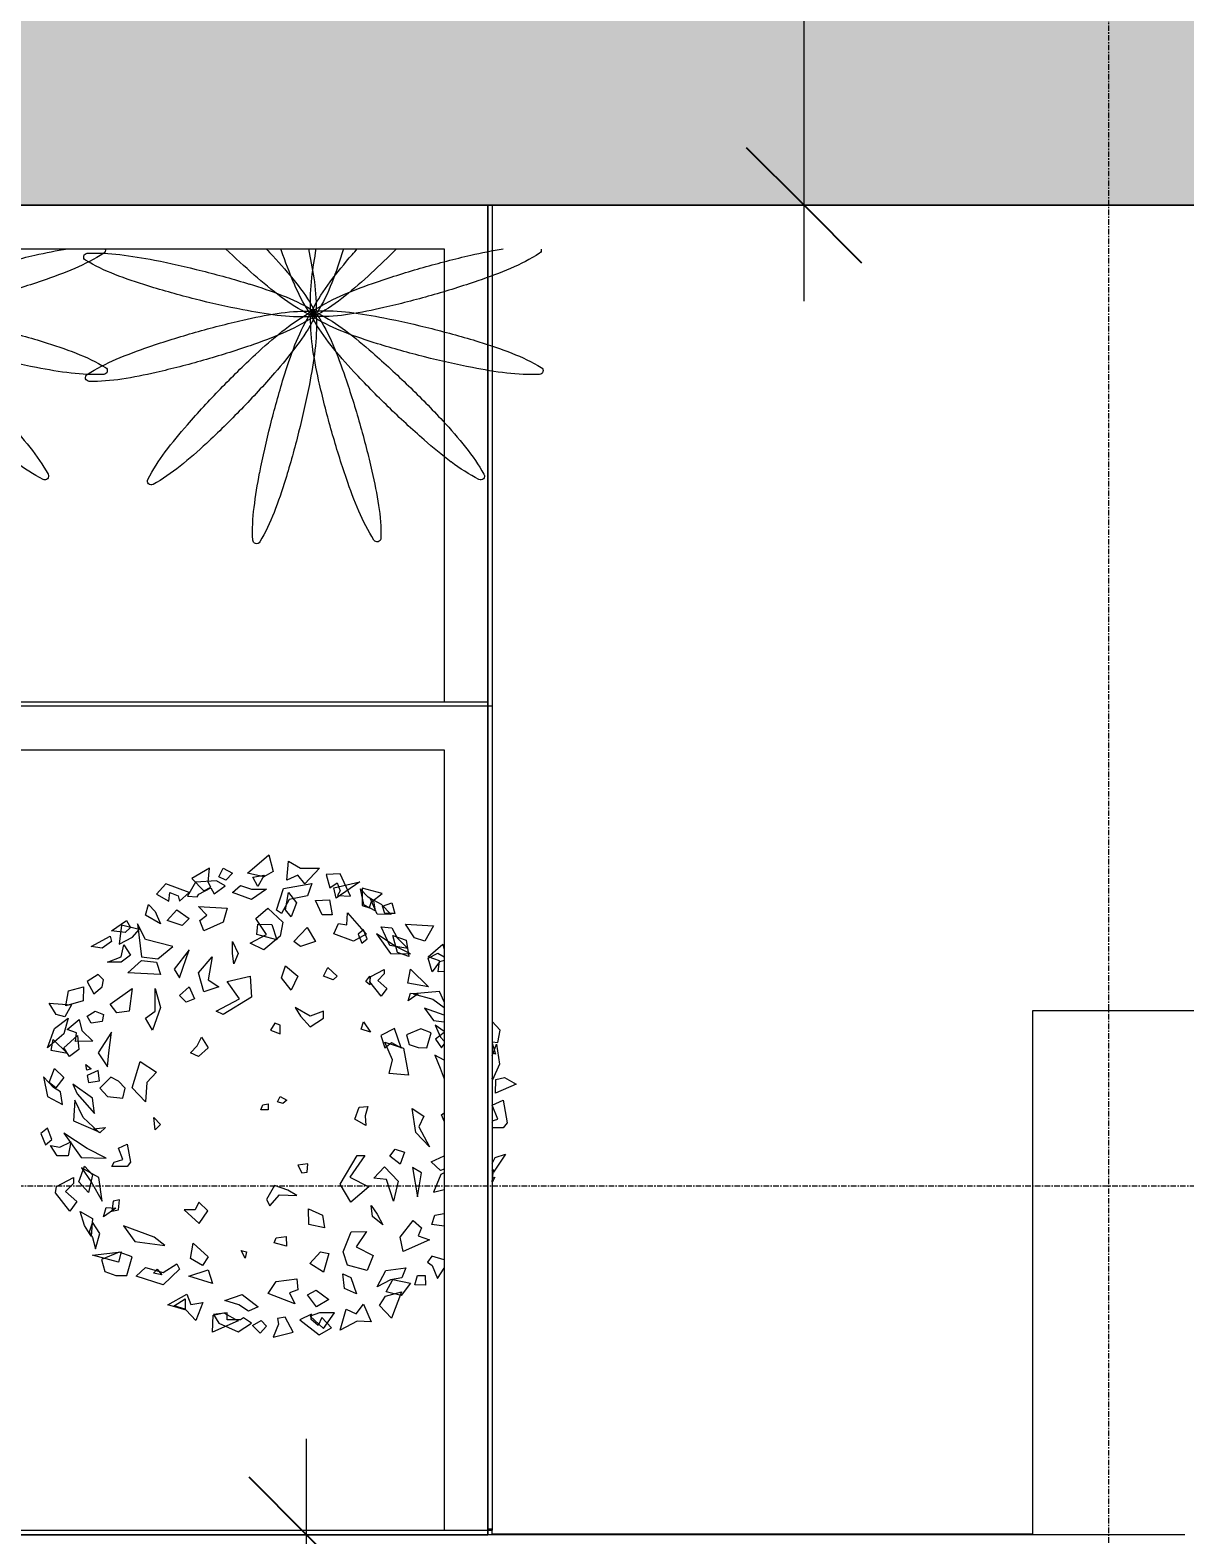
# Model space of a CAD drawing. Header units: millimetres. Extents: x 5357 to 201988, y -16345 to 109895.
# Drawn here: x 74877 to 77528, y 44537 to 47988 of the extents above; entities that cross this region are included whole.
import ezdxf

# ---------------------------------------------------------------- set-up
doc = ezdxf.new("R2010")
doc.units = ezdxf.units.MM
doc.linetypes.add('Grid Line', pattern=[22.225, 12.7, -3.175, 3.175, -3.175])
for name, color, linetype, lineweight in [('A-ANNO-DIMS', 211, 'Continuous', 9), ('A-ANNO-DIMS-220', 211, 'Continuous', 9), ('A-DETL-GENF-4', 135, 'Continuous', 9), ('A-DETL-GENF-5', 254, 'Continuous', 9), ('A-DETL-THIN', 151, 'Continuous', 9), ('A-FLOR', 192, 'Continuous', 9), ('A-WALL', 113, 'Continuous', 9), ('A-WALL-4', 113, 'Continuous', 18), ('G-IMPT', 8, 'Continuous', 9), ('L-PLNT', 71, 'Continuous', 9), ('M-EQPM', 50, 'Continuous', 9), ('S-GRID-1', 1, 'Grid Line', 9)]:
    doc.layers.add(name, color=color, linetype=linetype, lineweight=lineweight)
doc.styles.add('Arial_4', font='arial_0.ttf', dxfattribs={"width": 0.9, "height": 660})
doc.dimstyles.new('1_Dim_chi_tiet_khu_đất_2', dxfattribs={"dimscale": 304.8, "dimtxt": 673.371204, "dimasz": 0.866142, "dimexe": 0.721785, "dimexo": 0.0625, "dimgap": 0.072178, "dimtad": 1, "dimdec": 0, "dimrnd": 5, "dimzin": 0, "dimdsep": 46, "dimtxsty": 'Arial_4', "dimblk1": 'OBLIQUE', "dimblk2": 'OBLIQUE', "dimsah": 1, "dimcen": 0.09, "dimdle": 0.721785, "dimazin": 0, "dimtfac": 1, "dimtdec": 4, "dimtix": 1, "dimtmove": 0, "dimatfit": 3, "dimfxl": 2.165354, "dimfxlon": 1, "dimtvp": 1, "dimtolj": 1, "dimtzin": 0, "dimarcsym": 2})
pattern_1 = [(0, (0, 0), (1788.16, 447.04), [73.762, -1267.358, 73.762, -1267.358, -7152.64]), (0, (0, 0), (1788.16, 447.04), [-2682.24, 73.762, -2608.478, 73.762, -1267.358, -3129.28]), (0, (0, 0), (1788.16, 447.04), [-6705.6, 73.762, -820.318, 73.762, -2161.438]), (120, (670.56, 223.5), (-1281.228, 1325.072), [73.762, -1267.358, 73.762, -8419.998]), (120, (670.56, 223.5), (-1281.228, 1325.072), [-1414.882, -1267.358, 73.762, -2608.478, -4470.4]), (120, (670.56, 223.5), (-1281.228, 1325.072), [-5364.48, 73.762, -1267.358, 73.762, -3055.518]), (120, (670.56, 223.5), (-1281.228, 1325.072), [-6779.362, -820.318, 73.762, -2161.438]), (240, (894.1, 1117.6), (-506.932, -1772.112), [73.762, -1267.358, 73.762, -8419.998]), (240, (894.1, 1117.6), (-506.932, -1772.112), [-1414.882, -1267.358, 73.762, -2608.478, -4470.4]), (240, (894.1, 1117.6), (-506.932, -1772.112), [-5364.48, 73.762, -1267.358, 73.762, -3055.518]), (240, (894.1, 1117.6), (-506.932, -1772.112), [-6779.362, -820.318, 73.762, -2161.438])]

# ---------------------------------------------------------------- blocks, each defined once
blk = doc.blocks.new('TKTC_XREF_251221_MB TANG 1 - TKTC_XREF_260130_MB TANG 1_dwg-4202109-TKCS_MB SÂN ĐƯỜNG NỘI BỘ')
at = {"layer": 'G-IMPT', "flags": 128}
blk.add_lwpolyline([(-118184.1, -356807.7), (-119424.1, -356807.7), (-119424.1, -355607.7), (-125974.1, -355607.7), (-125974.1, -356807.7), (-127214.1, -356807.7)], dxfattribs=at)
blk = doc.blocks.new('TKTC_XREF_251221_MB TANG 1 - TKTC_XREF_251221_MB TANG 1-2038492-TKCS_MB SÂN ĐƯỜNG NỘI BỘ')
blk.add_blockref('TKTC_XREF_251221_MB TANG 1 - TKTC_XREF_260130_MB TANG 1_dwg-4202109-TKCS_MB SÂN ĐƯỜNG NỘI BỘ', (169499.1, 384109.7))
blk = doc.blocks.new('CAY BACH TRINH - CAY BACH TRINH_dwg-V840-TKCS_MB SÂN ĐƯỜNG NỘI BỘ')
at = {"layer": 'G-IMPT'}
for p, q in [((-1250, 598), (-1109, 650)), ((-1595, 398), (-1619, 320)), ((-1619, 320), (-1594, 328)), ((-1597, 135), (-1594, 147)), ((-1594, -170), (-1599, -161)), ((-1604, -526), (-1594, -514)), ((-1250, -505), (-1224, -515)), ((-1173, -669), (-1250, -651))]:
    blk.add_line(p, q, dxfattribs=at)
at = {"layer": 'G-IMPT', "flags": 128}
for points in [[(7, 1749), (-25, 1628), (43, 1591), (160, 1616)], [(-357, 1653), (-250, 1541), (-201, 1603), (-123, 1566), (-133, 1703), (-220, 1653)], [(335, 1653), (267, 1616), (316, 1566), (365, 1591)], [(423, 1516), (443, 1553), (433, 1653), (560, 1578), (472, 1491)], [(-477, 1437), (-459, 1512), (-646, 1555)], [(-578, 1452), (-505, 1613), (-404, 1608), (-431, 1511), (-482, 1548), (-505, 1489), (-486, 1456)], [(-83, 1327), (-48, 1351), (-99, 1506), (-301, 1542), (-270, 1454), (-140, 1428)], [(23, 1503), (131, 1428), (267, 1478), (209, 1528), (131, 1503)], [(121, 1587), (40, 1602), (86, 1521)], [(533, 1553), (590, 1452), (520, 1446), (509, 1467), (423, 1512), (399, 1468), (319, 1525), (383, 1562)], [(579, 1478), (745, 1541), (813, 1466), (725, 1416), (716, 1478), (657, 1453), (647, 1416)], [(-874, 1403), (-896, 1328), (-826, 1327), (-809, 1379)], [(-870, 1320), (-769, 1323), (-719, 1438), (-798, 1395)], [(-715, 1368), (-728, 1408), (-805, 1472), (-663, 1508), (-663, 1385)], [(-648, 1504), (-672, 1392), (-758, 1347), (-746, 1419), (-706, 1444)], [(-428, 1425), (-446, 1319), (-376, 1318), (-327, 1420)], [(-133, 1478), (-191, 1403), (-152, 1303), (-113, 1353)], [(-556, 1333), (-692, 1179), (-600, 1129), (-460, 1181), (-492, 1255), (-553, 1247)], [(14, 1366), (-94, 1266), (-74, 1166), (43, 1066), (140, 1116), (23, 1178), (101, 1291)], [(511, 1378), (306, 1366), (335, 1266), (472, 1203), (501, 1278), (452, 1316)], [(667, 1353), (579, 1291), (628, 1241), (735, 1278)], [(871, 1391), (823, 1341), (784, 1253), (891, 1316)], [(-1174, 1238), (-1112, 1130), (-1037, 1152), (-972, 1252)], [(-989, 1076), (-860, 1099), (-799, 1231), (-876, 1225), (-913, 1152)], [(-697, 1145), (-671, 1210), (-634, 1180), (-660, 1114)], [(-269, 1228), (-328, 1128), (-220, 1091), (-172, 1128)], [(-50, 1140), (92, 1178), (86, 1252), (-14, 1249)], [(696, 1091), (891, 1141), (949, 1253), (920, 1016), (803, 1003)], [(1064, 1244), (1080, 1108), (985, 1158), (937, 1212)], [(1027, 1278), (998, 1228), (1037, 1191), (1135, 1203)], [(-766, 1181), (-866, 1042), (-1009, 1038), (-900, 1094)], [(-996, 1019), (-915, 1047), (-883, 1171), (-978, 1137)], [(267, 1128), (228, 1041), (257, 966), (267, 1041)], [(1047, 1103), (998, 1028), (1066, 978), (1164, 978), (1066, 1016)], [(1144, 1166), (1135, 1128), (1203, 1078), (1281, 1091)], [(413, 1016), (443, 853), (365, 803), (472, 766), (511, 903)], [(647, 866), (579, 1066), (686, 928)], [(813, 978), (784, 891), (1018, 903), (920, 991)], [(-1010, 928), (-1137, 803), (-990, 828)], [(-840, 791), (-799, 735), (-718, 839), (-724, 876), (-821, 927), (-821, 894), (-775, 847)], [(-717, 878), (-717, 816), (-688, 841)], [(-415, 941), (-483, 878), (-454, 853), (-386, 878)], [(-113, 953), (-201, 878), (-152, 778), (-84, 866)], [(140, 878), (131, 728), (335, 603), (384, 628), (218, 716), (306, 841)], [(1261, 753), (1203, 803), (1193, 853), (1232, 891), (1310, 841)], [(-993, 702), (-1009, 756), (-1064, 751)], [(579, 803), (540, 716), (599, 691), (647, 741)], [(823, 791), (784, 653), (842, 491), (891, 578), (823, 628)], [(988, 791), (1008, 628), (1096, 616), (1144, 678)], [(1339, 702), (1463, 665), (1444, 774), (1337, 802)], [(-220, 591), (-289, 516), (-386, 578), (-386, 628), (-289, 591), (-181, 653)], [(1422, 673), (1471, 586), (1531, 604), (1583, 684)], [(-721, 477), (-654, 499), (-671, 550)], [(-74, 528), (-35, 541), (-6, 491), (-74, 466)], [(1310, 591), (1252, 628), (1193, 603), (1203, 553), (1281, 541)], [(1270, 413), (1394, 410), (1386, 473), (1452, 496), (1368, 568), (1347, 490)], [(1447, 578), (1476, 466), (1593, 366), (1544, 503)], [(-1065, 367), (-1127, 366), (-1158, 473), (-1082, 500), (-981, 458), (-1000, 389)], [(-942, 366), (-893, 503), (-795, 453), (-825, 366), (-873, 403)], [(491, 441), (443, 366), (511, 303), (569, 328), (521, 378)], [(1135, 478), (1232, 328), (1164, 228), (1154, 328)], [(1378, 453), (1369, 353), (1437, 303), (1476, 366)], [(-855, 181), (-881, 279), (-825, 405), (-958, 362), (-994, 169)], [(1553, 425), (1451, 325), (1568, 345)], [(813, 191), (881, 116), (891, -22), (988, 78), (930, 266)], [(1319, 245), (1280, 215), (1311, 205)], [(1476, 153), (1534, 78), (1583, 116), (1544, 216)], [(-1619, 40), (-1622, 139), (-1683, 152), (-1767, 105)], [(1085, 125), (1140, 155), (1218, 75), (1163, 15), (1054, 5), (1038, 75)], [(1310, 166), (1300, 116), (1222, 128), (1232, 203)], [(1624, 156), (1594, 16), (1487, -41), (1502, 50), (1551, 81)], [(-74, 16), (-123, -9), (-94, -34), (-55, -22)], [(1256, -105), (1272, 5), (1412, 105), (1381, 35)], [(-1145, -345), (-1046, -242), (-1021, -71), (-1105, -125), (-1069, -201)], [(-688, -191), (-610, -147), (-641, -60), (-704, -55), (-685, -122)], [(11, -79), (65, -80), (51, -44), (11, -37)], [(1398, -9), (1408, -159), (1232, -234), (1339, -134)], [(832, -134), (784, -184), (823, -222)], [(1179, -205), (1218, -245), (1264, -215)], [(1563, -293), (1595, -211), (1641, -250), (1609, -331)], [(1477, -247), (1352, -421), (1173, -426), (1309, -356)], [(1427, -309), (1447, -409), (1525, -409), (1573, -334), (1505, -346)], [(-935, -470), (-860, -411), (-900, -361), (-966, -383)], [(-582, -741), (-504, -613), (-626, -407), (-681, -406), (-575, -561), (-711, -631)], [(1085, -355), (1023, -325), (999, -455), (1023, -485), (1132, -485), (1116, -455), (1054, -435)], [(-1024, -493), (-1058, -702), (-1088, -530)], [(-888, -735), (-838, -578), (-745, -570), (-823, -487), (-921, -590)], [(-229, -532), (-269, -525), (-272, -467), (-200, -477)], [(1202, -735), (1225, -565), (1350, -495), (1280, -595)], [(1330, -484), (1271, -546), (1300, -671), (1369, -596)], [(-129, -656), (-34, -622), (23, -722), (0, -767), (-69, -688), (-193, -693)], [(1384, -736), (1435, -805), (1537, -675), (1529, -628), (1408, -565), (1408, -607), (1465, -665)], [(614, -795), (506, -893), (444, -803), (510, -740), (536, -796)], [(1124, -735), (1132, -805), (1085, -795), (1077, -725)], [(-811, -903), (-736, -844), (-727, -764), (-770, -826)], [(-393, -926), (-281, -901), (-277, -790), (-378, -835)], [(1193, -846), (1173, -780), (1104, -785)], [(1359, -809), (1271, -859), (1281, -984), (1330, -909)], [(-1144, -1010), (-957, -1095), (-936, -993), (-1027, -873), (-1088, -926), (-1063, -982)], [(-698, -1231), (-557, -1193), (-527, -1096), (-584, -953), (-693, -951), (-619, -1061), (-741, -1124)], [(1048, -911), (967, -1024), (753, -1052), (829, -993)], [(1249, -1075), (1218, -965), (1272, -885), (1295, -955), (1272, -995)], [(-120, -1056), (-31, -1033), (-45, -997), (-117, -988)], [(550, -1034), (443, -1134), (482, -1196), (569, -1146)], [(-384, -1242), (-286, -1181), (-363, -1098), (-424, -1108)], [(176, -1143), (205, -1087), (168, -1096)], [(667, -1184), (647, -1221), (764, -1334), (959, -1271), (891, -1209), (764, -1246)], [(1103, -1266), (1025, -1267), (986, -1133), (1081, -1099), (1208, -1151), (1184, -1238)], [(1066, -1096), (1086, -1171), (1271, -1121)], [(-1117, -1335), (-1039, -1334), (-1059, -1267), (-1114, -1266)], [(-771, -1348), (-831, -1232), (-975, -1212), (-947, -1284), (-866, -1298)], [(-622, -1399), (-535, -1360), (-523, -1254), (-580, -1280)], [(-180, -1469), (12, -1396), (-45, -1309), (-194, -1290), (-200, -1370), (-142, -1392)], [(411, -1324), (581, -1272), (441, -1226)], [(775, -1261), (835, -1251), (807, -1222)], [(-883, -1296), (-1010, -1321), (-942, -1409), (-834, -1384)], [(-872, -1573), (-787, -1482), (-829, -1416), (-944, -1384)], [(-336, -1491), (-270, -1405), (-332, -1372), (-423, -1439)], [(731, -1476), (595, -1400), (567, -1474), (481, -1461), (531, -1590), (600, -1516)], [(-505, -1659), (-547, -1509), (-620, -1542), (-671, -1472), (-727, -1598), (-626, -1595)], [(323, -1445), (199, -1404), (83, -1492), (153, -1523), (221, -1476)], [(608, -1509), (686, -1484), (608, -1434)], [(-386, -1646), (-464, -1534), (-357, -1534), (-289, -1559)], [(-215, -1584), (-355, -1693), (-443, -1641), (-373, -1567), (-346, -1624), (-297, -1583), (-299, -1545)], [(-55, -1574), (-63, -1616), (-24, -1708), (-167, -1674), (-109, -1565)], [(69, -1680), (123, -1624), (62, -1590), (23, -1629)], [(228, -1671), (131, -1609), (189, -1571), (209, -1584), (306, -1584), (306, -1534), (404, -1546), (365, -1609)], [(411, -1674), (406, -1550), (330, -1534), (226, -1592)]]:
    blk.add_lwpolyline(points, close=True, dxfattribs=at)
for points in [[(-1250, 911), (-1208, 910), (-1218, 988), (-1136, 1017), (-1240, 1107), (-1250, 1073)], [(-1164, 910), (-1135, 1007), (-1204, 1044), (-1250, 1018)], [(-1250, 990), (-1216, 980), (-1164, 910)], [(-1250, 695), (-1217, 768), (-1027, 752), (-1169, 714), (-1250, 653)], [(-1109, 650), (-1174, 560), (-1250, 550)], [(-1594, 407), (-1634, 403), (-1653, 491), (-1595, 553)], [(-1250, 482), (-1185, 528), (-1224, 441), (-1250, 412)], [(-1250, 474), (-1188, 428), (-1232, 366), (-1250, 391)], [(-1594, 308), (-1626, 391), (-1648, 247), (-1597, 135)], [(-1250, 277), (-1183, 312), (-1221, 219), (-1250, 142)], [(-1595, -47), (-1673, -9), (-1702, -172), (-1673, -209), (-1594, -209)], [(-1594, -159), (-1634, -147), (-1595, -47)], [(-1250, -161), (-1232, -115), (-1250, -102)], [(-1594, -465), (-1615, -421), (-1690, -396), (-1604, -526)], [(-1224, -515), (-1157, -451), (-1250, -408)], [(-1595, -596), (-1604, -509), (-1594, -511)], [(-1250, -532), (-1227, -542), (-1173, -669)], [(-1594, -571), (-1613, -563), (-1594, -601)], [(-1250, -912), (-1163, -901), (-1183, -834), (-1250, -823)], [(-1250, -1155), (-1162, -1128), (-1130, -1172)], [(-1130, -1172), (-1165, -1196), (-1203, -1289), (-1250, -1213)]]:
    blk.add_lwpolyline(points, dxfattribs=at)
blk = doc.blocks.new('CAY BACH TRINH - CAY BACH TRINH-V841-TKCS_MB SÂN ĐƯỜNG NỘI BỘ')
at = {"extrusion": (0, 0, -1), "xscale": 0.3200000000000001, "yscale": 0.3200000000000001, "zscale": -0.3200000000000001, "rotation": 180}
blk.add_blockref('CAY BACH TRINH - CAY BACH TRINH_dwg-V840-TKCS_MB SÂN ĐƯỜNG NỘI BỘ', (0, 0), dxfattribs=at)
blk = doc.blocks.new('CAY LAI TAY - CAY LAI TAY_dwg-V669-TKCS_MB SÂN ĐƯỜNG NỘI BỘ')
at = {"layer": 'G-IMPT'}
for centre, radius, start, end in [((-1454.3, 413.8), 24.6, 164.11643, 237.58299), ((-783.3, 1470.4), 1276.2, 237.58299, 247.1066), ((-1732, -2707.4), 3168.6, 77.03205, 80.93095), ((3882, 4834.2), 6246.7, 224.9505, 227.03205), ((-4951.7, -3731.1), 6246.7, 41.20081, 41.66622), ((2835.9, 1344), 3168.6, 197.03205, 201.12625), ((-3134.3, -157.5), 3168.6, 7.1066, 10.52711), ((3128, -254.1), 3168.6, 167.69091, 171.12625), ((-2793.1, 1430.8), 3168.6, 337.1066, 341.20081), ((-5707.1, 2422.7), 6246.7, 341.20081, 341.31308), ((4834.2, -3882), 6246.7, 136.45239, 137.03205), ((-3731.1, 4951.7), 6246.7, 311.20081, 313.50677), ((1413.5, -881.8), 1276.2, 87.58299, 97.1066), ((1466.3, 368.8), 24.6, 14.11643, 87.58299), ((-47.1, 3213.7), 3168.6, 247.1066, 251.20081), ((-2422.7, -5707.1), 6246.7, 74.11643, 77.03205), ((-2422.7, -5707.1), 6246.7, 71.20081, 74.11643), ((-2635.7, -1703.5), 3168.6, 37.1066, 41.20081), ((2581.9, -1784), 3168.6, 137.03205, 141.12625), ((2245.6, -5779.1), 6246.7, 101.20081, 104.11643), ((1647.6, -2759.6), 3168.6, 97.1066, 101.20081), ((828.2, 1445.6), 1276.2, 291.12625, 300.64986), ((1466.3, 368.8), 24.6, 300.64986, 14.11643), ((944.8, 6127.6), 6246.7, 251.20081, 254.11643), ((-1430.8, -2793.1), 3168.6, 67.1066, 71.20081), ((1784, 2581.9), 3168.6, 227.03205, 231.12625), ((1070.8, 661.9), 1276.2, 201.12625, 210.64986), ((-1126.5, -561.9), 1276.2, 27.58299, 37.1066), ((1258.3, 37.8), 1276.2, 171.12625, 180.64986), ((1108.7, -596.4), 1276.2, 141.12625, 150.64986), ((-1256.5, 76.6), 1276.2, 357.58299, 7.1066), ((-1049.9, 694.6), 1276.2, 327.58299, 337.1066), ((-1703.5, 2635.7), 3168.6, 307.1066, 311.20081), ((2245.6, -5779.1), 6246.7, 104.11643, 107.03205), ((146.2, 3210.7), 3168.6, 287.03205, 291.12625), ((944.8, 6127.6), 6246.7, 254.11643, 257.03205), ((596.4, 1108.7), 1276.2, 231.12625, 240.64986), ((-694.6, -1049.9), 1276.2, 57.58299, 67.1066), ((661.9, -1070.8), 1276.2, 111.12625, 120.64986), ((-561.9, 1126.5), 1276.2, 297.58299, 307.1066), ((1344, -2835.9), 3168.6, 107.03205, 111.12625), ((-755.4, 6153.8), 6246.7, 284.11643, 287.03205), ((157.5, -3134.3), 3168.6, 97.1066, 101.20081), ((254.1, 3128), 3168.6, 257.03205, 261.12625), ((-76.6, -1256.5), 1276.2, 87.58299, 97.1066), ((561.9, -1126.5), 1276.2, 117.58299, 127.1066), ((-17.7, -17.1), 24.6, 44.11643, 117.58299), ((-6.7, -23.6), 24.6, 74.11643, 147.58299), ((-6, 23.8), 24.6, 210.64986, 284.11643), ((-23.8, -6), 24.6, 14.11643, 87.58299), ((6, -23.8), 24.6, 104.11643, 177.58299), ((6.7, 23.6), 24.6, 180.64986, 254.11643), ((-23.8, -6), 24.6, 300.64986, 14.11643), ((-23.6, 6.7), 24.6, 344.11643, 57.58299), ((17.1, -17.7), 24.6, 134.11643, 207.58299), ((17.7, 17.1), 24.6, 150.64986, 224.11643), ((23.8, 6), 24.6, 120.64986, 194.11643), ((-17.1, 17.7), 24.6, 314.11643, 27.58299), ((-6, 23.8), 24.6, 284.11643, 357.58299), ((23.6, -6.7), 24.6, 90.64986, 164.11643), ((6.7, 23.6), 24.6, 254.11643, 327.58299), ((17.1, -17.7), 24.6, 60.64986, 134.11643), ((6, -23.8), 24.6, 30.64986, 104.11643), ((-6.7, -23.6), 24.6, 0.64986, 74.11643), ((-17.7, -17.1), 24.6, 330.64986, 44.11643), ((23.8, 6), 24.6, 194.11643, 267.58299), ((17.7, 17.1), 24.6, 224.11643, 297.58299), ((37.8, -1258.3), 1276.2, 81.12625, 90.64986), ((-596.4, -1108.7), 1276.2, 51.12625, 60.64986), ((-157.5, 3134.3), 3168.6, 277.1066, 281.20081), ((-254.1, -3128), 3168.6, 77.03205, 81.12625), ((-755.4, 6153.8), 6246.7, 281.20081, 284.11643), ((755.4, -6153.8), 6246.7, 104.11643, 107.03205), ((755.4, -6153.8), 6246.7, 101.20081, 104.11643), ((-37.8, 1258.3), 1276.2, 261.12625, 270.64986), ((-661.9, 1070.8), 1276.2, 291.12625, 300.64986), ((1049.9, -694.6), 1276.2, 147.58299, 157.1066), ((-1108.7, 596.4), 1276.2, 321.12625, 330.64986), ((-17.1, 17.7), 24.6, 240.64986, 314.11643), ((-23.6, 6.7), 24.6, 270.64986, 344.11643), ((1256.5, -76.6), 1276.2, 177.58299, 187.1066), ((1126.5, 561.9), 1276.2, 207.58299, 217.1066), ((23.6, -6.7), 24.6, 164.11643, 237.58299), ((-1258.3, -37.8), 1276.2, 351.12625, 0.64986), ((694.6, 1049.9), 1276.2, 237.58299, 247.1066), ((76.6, 1256.5), 1276.2, 267.58299, 277.1066), ((-1070.8, -661.9), 1276.2, 21.12625, 30.64986), ((-944.8, -6127.6), 6246.7, 74.11643, 77.03205), ((-146.2, -3210.7), 3168.6, 107.03205, 111.12625), ((-2245.6, 5779.1), 6246.7, 284.11643, 287.03205), ((-1344, 2835.9), 3168.6, 287.03205, 291.12625), ((1703.5, -2635.7), 3168.6, 127.1066, 131.20081), ((1430.8, 2793.1), 3168.6, 247.1066, 251.20081), ((-1784, -2581.9), 3168.6, 47.03205, 51.12625), ((-944.8, -6127.6), 6246.7, 71.20081, 74.11643), ((-828.2, -1445.6), 1276.2, 111.12625, 120.64986), ((-2245.6, 5779.1), 6246.7, 281.20081, 284.11643), ((3731.1, -4951.7), 6246.7, 131.20081, 134.11643), ((-2581.9, 1784), 3168.6, 317.03205, 321.12625), ((2793.1, -1430.8), 3168.6, 157.1066, 161.20081), ((-3128, 254.1), 3168.6, 347.03205, 351.12625), ((3134.3, 157.5), 3168.6, 187.1066, 191.20081), ((2635.7, 1703.5), 3168.6, 217.1066, 221.20081), ((-2835.9, -1344), 3168.6, 17.03205, 21.12625), ((-3882, -4834.2), 6246.7, 44.11643, 47.03205), ((2422.7, 5707.1), 6246.7, 251.20081, 254.11643), ((47.1, -3213.7), 3168.6, 67.1066, 71.20081), ((-1466.3, -368.8), 24.6, 120.64986, 194.11643), ((-1466.3, -368.8), 24.6, 194.11643, 267.58299), ((-1413.5, 881.8), 1276.2, 267.58299, 277.1066), ((-1647.6, 2759.6), 3168.6, 277.1066, 281.20081), ((-4834.2, 3882), 6246.7, 314.11643, 317.03205), ((4951.7, 3731.1), 6246.7, 221.20081, 224.11643), ((2422.7, 5707.1), 6246.7, 254.11643, 257.03205), ((1732, 2707.4), 3168.6, 257.03205, 261.12625), ((783.3, -1470.4), 1276.2, 57.58299, 67.1066), ((3731.1, -4951.7), 6246.7, 134.11643, 137.03205), ((5707.1, -2422.7), 6246.7, 161.20081, 164.11643), ((-6127.6, 944.8), 6246.7, 344.11643, 347.03205), ((6153.8, 755.4), 6246.7, 191.20081, 194.11643), ((-5779.1, -2245.6), 6246.7, 14.11643, 17.03205), ((-3882, -4834.2), 6246.7, 41.20081, 44.11643), ((1440.1, 837.8), 1276.2, 261.12625, 270.64986), ((1454.3, -413.8), 24.6, 270.64986, 344.11643), ((1454.3, -413.8), 24.6, 344.11643, 57.58299), ((-4834.2, 3882), 6246.7, 311.20081, 314.11643), ((4951.7, 3731.1), 6246.7, 224.11643, 227.03205), ((1478.7, -2853.6), 3168.6, 137.03205, 141.12625), ((5707.1, -2422.7), 6246.7, 164.11643, 167.03205), ((-6127.6, 944.8), 6246.7, 341.20081, 344.11643), ((6153.8, 755.4), 6246.7, 194.11643, 197.03205), ((-5779.1, -2245.6), 6246.7, 11.20081, 14.11643), ((-1566, -2806.7), 3168.6, 37.1066, 41.20081), ((5.5, -1666), 1276.2, 141.12625, 150.64986), ((-2806.7, 1566), 3168.6, 307.1066, 311.20081), ((2853.6, 1478.7), 3168.6, 227.03205, 231.12625), ((-1665.1, 56.9), 1276.2, 297.58299, 307.1066), ((-56.9, -1665.1), 1276.2, 27.58299, 37.1066), ((-1085.5, -1052.5), 24.6, 150.64986, 224.11643), ((-1085.5, -1052.5), 24.6, 224.11643, 297.58299), ((2707.4, -1732), 3168.6, 167.03205, 171.12625), ((-3213.7, -47.1), 3168.6, 337.1066, 341.20081), ((-2759.6, -1647.6), 3168.6, 7.1066, 11.20081), ((1666, 5.5), 1276.2, 231.12625, 240.64986), ((3210.7, -146.2), 3168.6, 197.03205, 201.12625), ((1052.5, -1085.5), 24.6, 240.64986, 314.11643), ((1052.5, -1085.5), 24.6, 314.11643, 27.58299), ((837.8, -1440.1), 1276.2, 171.12625, 180.64986), ((-881.8, -1413.5), 1276.2, 357.58299, 7.1066), ((-1470.4, -783.3), 1276.2, 327.58299, 337.1066), ((1445.6, -828.2), 1276.2, 201.12625, 210.64986), ((-413.8, -1454.3), 24.6, 180.64986, 254.11643), ((-413.8, -1454.3), 24.6, 254.11643, 327.58299), ((368.8, -1466.3), 24.6, 210.64986, 284.11643), ((368.8, -1466.3), 24.6, 284.11643, 357.58299)]:
    blk.add_arc(centre, radius, start, end, dxfattribs=at)
blk = doc.blocks.new('CAY LAI TAY - CAY LAI TAY-2253704-TKCS_MB SÂN ĐƯỜNG NỘI BỘ')
at = {"extrusion": (0, 0, -1), "xscale": 0.3535714285714286, "yscale": 0.3535714285714286, "zscale": -0.3535714285714286, "rotation": 180}
blk.add_blockref('CAY LAI TAY - CAY LAI TAY_dwg-V669-TKCS_MB SÂN ĐƯỜNG NỘI BỘ', (0, 0), dxfattribs=at)
blk = doc.blocks.new('DIMBLOCK17-TKCS_MB SÂN ĐƯỜNG NỘI BỘ')
at = {"layer": 'A-ANNO-DIMS-220'}
for p, q in [((76653.7, 47366.3), (76653.7, 58806.3)), ((75993.7, 58586.3), (76873.7, 58586.3)), ((76653.7, 58586.3), (75993.7, 58586.3)), ((75993.7, 47586.3), (76873.7, 47586.3)), ((76653.7, 47586.3), (75993.7, 47586.3))]:
    blk.add_line(p, q, dxfattribs=at)
at = {"layer": 'A-ANNO-DIMS-220', "lineweight": 25}
for p, q in [((76653.7, 58586.3), (76521.7, 58718.3)), ((76653.7, 58586.3), (76785.7, 58454.3)), ((76653.7, 47586.3), (76521.7, 47718.3)), ((76653.7, 47586.3), (76785.7, 47454.3))]:
    blk.add_line(p, q, dxfattribs=at)
at = {"layer": 'A-ANNO-DIMS-220', "color": 0, "insert": (75774.9, 51946.8), "char_height": 660, "width": 2734.923, "attachment_point": 1, "rotation": 90, "line_spacing_factor": 0.941778, "style": 'Arial_4'}
blk.add_mtext('11000', dxfattribs=at)
blk = doc.blocks.new('_Oblique')
at = {"color": 0, "linetype": 'ByBlock', "lineweight": -2}
blk.add_line((-0.5, -0.5), (0.5, 0.5), dxfattribs=at)
blk = doc.blocks.new('DIMBLOCK40-TKCS_MB SÂN ĐƯỜNG NỘI BỘ')
at = {"layer": 'A-ANNO-DIMS-220'}
for p, q in [((75512, 24317.4), (75512, 44757.4)), ((74852, 44537.4), (75732, 44537.4)), ((75512, 44537.4), (74852, 44537.4)), ((74852, 24537.4), (75732, 24537.4)), ((75512, 24537.4), (74852, 24537.4))]:
    blk.add_line(p, q, dxfattribs=at)
at = {"layer": 'A-ANNO-DIMS-220', "lineweight": 25}
for p, q in [((75512, 44537.4), (75380, 44669.4)), ((75512, 44537.4), (75644, 44405.4)), ((75512, 24537.4), (75380, 24669.4)), ((75512, 24537.4), (75644, 24405.4))]:
    blk.add_line(p, q, dxfattribs=at)
at = {"layer": 'A-ANNO-DIMS-220', "color": 0, "insert": (74633.2, 33397.8), "char_height": 660, "width": 2734.923, "attachment_point": 1, "rotation": 90, "line_spacing_factor": 0.941778, "style": 'Arial_4'}
blk.add_mtext('20000', dxfattribs=at)

msp = doc.modelspace()

# ---------------------------------------------------------------- hatches: boundary and pattern name
at = {"layer": 'A-DETL-GENF-4'}
h = msp.add_hatch(dxfattribs=at)
h.set_pattern_fill('FP_7', color=256, style=0, pattern_type=2)
h.set_pattern_definition(pattern_1)
h.paths.add_polyline_path([(75937.6, 44547.4), (75937.6, 44551.4), (75927.6, 44551.4), (75927.6, 44547.4), (75936.8, 44547.4)])
h = msp.add_hatch(dxfattribs=at)
h.set_pattern_fill('FP_8', color=256, style=0, pattern_type=2)
h.set_pattern_definition([(0, (0, 0), (0, 550), []), (90, (0, 0), (-550, 3e-14), [])])
h.paths.add_polyline_path([(75937.6, 44547.4), (75937.6, 44551.4), (75927.6, 44551.4), (75927.6, 44547.4), (75936.8, 44547.4)])
at = {"layer": 'A-DETL-GENF-5'}
h = msp.add_hatch(color=256, dxfattribs=at)
h.paths.add_polyline_path([(132236, 13236.9), (133801.5, 14802.4), (133801.5, 40386.3), (133808.2, 40474.6), (133827.9, 40561), (133860.2, 40643.9), (133904.8, 40721.5), (133956, 40787.2), (134018.7, 40847.3), (134092.5, 40899.5), (134160.4, 40935.1), (134241.9, 40964.1), (134330, 40981.2), (134432.3, 40986.3), (134801.5, 40986.3), (134801.5, 45986.3), (134601.6, 45986.3), (134601.5, 61486.3), (134401.5, 61486.3), (134313.2, 61493.1), (134226.8, 61512.7), (134143.9, 61545.1), (134066.3, 61589.7), (134000.6, 61640.8), (133944.1, 61698.6), (133893.1, 61768.6), (133852.7, 61845.2), (133823.7, 61926.8), (133806.6, 62014.8), (133801.5, 62086.3), (133801.5, 77711.3), (128195.8, 83316.9), (86052.6, 83316.9), (85953.7, 83323), (85845.1, 83344.4), (85752.8, 83374.4), (85658.2, 83419.1), (85576.4, 83470.6), (85501.2, 83531.3), (85433.6, 83600.5), (85374.7, 83677.1), (85325.2, 83760.2), (85284.4, 83853), (85256.2, 83945.7), (85239.1, 84041.7), (85232.6, 84118.2), (85152.6, 84118.2), (85152.6, 84418.2), (75352.6, 84418.2), (75352.6, 81418.2), (69152.6, 81418.5), (69152.6, 83336.9), (32729.3, 83336.9), (27103.5, 77711.1), (27101.8, 62062.3), (27096.8, 61998.1), (27077.1, 61911.7), (27044.7, 61828.8), (27000.2, 61751.1), (26945.4, 61681.8), (26886.3, 61625.3), (26812.5, 61573.2), (26744.6, 61537.5), (26663, 61508.6), (26575, 61491.5), (26488.1, 61486.3), (26303.5, 61486.3), (26303.5, 45986.3), (26103.5, 45986.3), (26103.5, 40986.3), (26503.5, 40986.3), (26588.9, 40980.2), (26672.5, 40962), (26752.7, 40932.1), (26836.7, 40884.5), (26908, 40828.2), (26964.5, 40769.2), (27016.7, 40695.3), (27049.3, 40635.6), (27082.4, 40540.8), (27097.9, 40464.6), (27103.5, 40364.8), (27103.5, 14802.6), (28669.1, 13236.9), (71452.6, 13236.9), (71452.6, 14388.2), (89452.6, 14388.2), (89452.6, 13236.9), (132227.7, 13236.9)])
h.paths.add_polyline_path([(100252.5, 47586.7), (100252.4, 47586.7), (100250, 47595.4)])
h.paths.add_polyline_path([(100252.5, 47586.7), (100252.5, 47586.7), (100250.1, 47595.4)])
h.paths.add_polyline_path([(44469.2, 17235.3), (32103.5, 17236.9), (31986.8, 17244), (31881, 17262), (31773.2, 17293.1), (31667.9, 17336.9), (31571.4, 17390.3), (31467.1, 17466.6), (31381.6, 17546.4), (31313.9, 17624.5), (31248.3, 17720.2), (31202.4, 17803.3), (31159.6, 17906.7), (31126, 18029.7), (31109.8, 18125), (31103.5, 18236.9), (31104.4, 40399.4), (31112.2, 40483.5), (31131.6, 40565.6), (31162.4, 40644.2), (31205.3, 40719.5), (31261.6, 40790.8), (31320.7, 40847.3), (31394.5, 40899.5), (31458.2, 40933.6), (31537.5, 40962.7), (31620.5, 40980.4), (31703.5, 40986.3), (32303.5, 40988), (32303.5, 61486.3), (31703.5, 61486.3), (31618.1, 61492.4), (31534.5, 61510.6), (31454.3, 61540.6), (31372.8, 61586.3), (31304, 61639.4), (31242.5, 61703.5), (31190.3, 61777.4), (31157.7, 61837.1), (31127.8, 61917.3), (31109.6, 62000.9), (31103.5, 62086.3), (31105.5, 74429.2), (31110.1, 74600.4), (31133.3, 74883.6), (31163.1, 75112.3), (31209.8, 75367.9), (31265.3, 75604.9), (31320.6, 75803.8), (31398.6, 76038.7), (31488.1, 76269.3), (31600.6, 76518.6), (31704.3, 76722.2), (31819.2, 76924.3), (31946.2, 77124.8), (32106, 77349.2), (32238.4, 77518.9), (32398.7, 77704.7), (32592.1, 77905.4), (32745.7, 78051.7), (32967.4, 78240), (33156.7, 78385.3), (33353.1, 78521.6), (33556.2, 78648.7), (33765.7, 78766.2), (33981, 78873.7), (34201.8, 78970.8), (34427.5, 79057.5), (34697, 79144.1), (34892, 79197.9), (35170.6, 79258.2), (35410.6, 79297.8), (35618.1, 79323.2), (35858.2, 79340.9), (36103.5, 79346.9), (60561.6, 79346.6), (60762.3, 79337.6), (60915.9, 79321.3), (61095.3, 79289.5), (61287.1, 79240.5), (61450.5, 79186.8), (61614.1, 79120.5), (61778.1, 79040.4), (61935.9, 78949.1), (62087, 78847), (62225.3, 78739.2), (62349.8, 78628.6), (62476.1, 78500), (62596.4, 78358.8), (62700.9, 78217.6), (62790.1, 78079.6), (62873.3, 77930.7), (62948.9, 77770.6), (63013.5, 77605.7), (63066.8, 77436.8), (63113.3, 77236.8), (63141.5, 77060.8), (63157.5, 76885.4), (63162.6, 76736.9), (63162.6, 75418.2), (75662.6, 75418.2), (75662.6, 69741.9), (63162.6, 69741.9), (63161.2, 56262.3), (63152.6, 56152.5), (63134.5, 56053.3), (63105.2, 55953), (63052.6, 55832.6), (62999.3, 55740.2), (62929.8, 55646.5), (62852.9, 55564.2), (62773.7, 55495.7), (62679.3, 55431.1), (62582.9, 55379.7), (62480.3, 55338.8), (62374.7, 55309.6), (62253.3, 55291.4), (62152.6, 55286.3), (60652.6, 55286.3), (60652.6, 47586.3), (100252.6, 47586.7), (100252.6, 55286.3), (98742.6, 55286.3), (98621.7, 55294.1), (98499.2, 55317.4), (98412.3, 55342.4), (98296.7, 55392), (98210.5, 55439.6), (98119.1, 55504.5), (98021.3, 55595.1), (97952.5, 55674.5), (97891.7, 55761.7), (97840.1, 55856.1), (97798.4, 55956.9), (97763.9, 56086), (97748.9, 56174.4), (97742.6, 56287), (97742.6, 69741.9), (85242.6, 69741.9), (85242.6, 75418.2), (97742.6, 75418.2), (97742.6, 76818.2), (97752.3, 77032.1), (97770.9, 77197.1), (97802.5, 77371.3), (97845.9, 77542.9), (97906.6, 77726.2), (97974.4, 77891.2), (98053.4, 78051.4), (98141.7, 78203.5), (98240, 78349.4), (98348, 78488.3), (98465, 78619.6), (98590.7, 78742.8), (98724.3, 78857.2), (98865.9, 78962.6), (99013.3, 79057.7), (99167.2, 79142.9), (99345.6, 79225.1), (99490.5, 79281.3), (99658.5, 79333.9), (99829.6, 79375), (100033.7, 79407.7), (100179, 79422.3), (100376.3, 79428.2), (124801.6, 79428.2), (125047, 79422.2), (125291.7, 79404.2), (125535.3, 79374.1), (125823.7, 79321.7), (126019, 79277.7), (126278.2, 79204.6), (126523.2, 79121.6), (126734, 79039.2), (126971.7, 78931.9), (127196.1, 78816.6), (127393.6, 78703.3), (127611, 78563.4), (127801.6, 78427.5), (127993.4, 78276.2), (128178.2, 78115.2), (128353.1, 77947), (128519.5, 77770.8), (128676.4, 77587.7), (128821.4, 77401.4), (128967.3, 77192.9), (129098.8, 76983.6), (129226.1, 76755.7), (129330.6, 76545.6), (129430.3, 76317.7), (129518.8, 76084.2), (129595.9, 75845.1), (129661.5, 75599.9), (129710.2, 75376.7), (129747.5, 75161.9), (129779.3, 74894.4), (129795.6, 74673.6), (129801.6, 74336.9), (129799.9, 62062.3), (129793, 61989.2), (129773.5, 61907.1), (129742.7, 61828.5), (129701.2, 61755), (129643.5, 61681.8), (129584.4, 61625.3), (129510.6, 61573.2), (129446.9, 61539.1), (129367.6, 61510), (129284.7, 61492.3), (129201.6, 61486.3), (128601.6, 61486.3), (128601.6, 40986.3), (129201.6, 40986.3), (129287, 40980.2), (129370.7, 40962), (129450.9, 40932.1), (129526, 40891.1), (129602.5, 40831.8), (129662.6, 40769.2), (129714.8, 40695.3), (129747.4, 40635.6), (129777.3, 40555.4), (129795.5, 40471.7), (129801.6, 40364.8), (129801.6, 18236.9), (129795.3, 18125), (129771.7, 17997.6), (129745.5, 17906.7), (129701.6, 17801.3), (129648.4, 17704.9), (129571.9, 17600.5), (129500.8, 17522.8), (129414.1, 17447.3), (129318.3, 17381.7), (129216.5, 17328.1), (129113.4, 17287.7), (129011.5, 17259.9), (128891.6, 17242), (128801.6, 17236.9), (116102.6, 17236.9), (116102.6, 20888.2), (44802.6, 20888.2), (44802.6, 17235.3), (44602.6, 17235.3)])
h.paths.add_polyline_path([(31669.6, 17293), (31669.6, 17293.1), (31669.6, 17303.8)])
h.paths.add_polyline_path([(89702.6, 58586.3), (69202.6, 58586.3), (69202.6, 64335.3), (91702.6, 64335.3), (91702.6, 58586.3), (90087.6, 58586.3)])
h = msp.add_hatch(dxfattribs=at)
h.set_pattern_fill('FP_7', color=256, style=0, pattern_type=2)
h.set_pattern_definition(pattern_1)
h.paths.add_polyline_path([(132236, 13236.9), (133801.5, 14802.4), (133801.5, 40386.3), (133808.2, 40474.6), (133827.9, 40561), (133860.2, 40643.9), (133904.8, 40721.5), (133956, 40787.2), (134018.7, 40847.3), (134092.5, 40899.5), (134160.4, 40935.1), (134241.9, 40964.1), (134330, 40981.2), (134432.3, 40986.3), (134801.5, 40986.3), (134801.5, 45986.3), (134601.6, 45986.3), (134601.5, 61486.3), (134401.5, 61486.3), (134313.2, 61493.1), (134226.8, 61512.7), (134143.9, 61545.1), (134066.3, 61589.7), (134000.6, 61640.8), (133944.1, 61698.6), (133893.1, 61768.6), (133852.7, 61845.2), (133823.7, 61926.8), (133806.6, 62014.8), (133801.5, 62086.3), (133801.5, 77711.3), (128195.8, 83316.9), (86052.6, 83316.9), (85953.7, 83323), (85845.1, 83344.4), (85752.8, 83374.4), (85658.2, 83419.1), (85576.4, 83470.6), (85501.2, 83531.3), (85433.6, 83600.5), (85374.7, 83677.1), (85325.2, 83760.2), (85284.4, 83853), (85256.2, 83945.7), (85239.1, 84041.7), (85232.6, 84118.2), (85152.6, 84118.2), (85152.6, 84418.2), (75352.6, 84418.2), (75352.6, 81418.2), (69152.6, 81418.5), (69152.6, 83336.9), (32729.3, 83336.9), (27103.5, 77711.1), (27101.8, 62062.3), (27096.8, 61998.1), (27077.1, 61911.7), (27044.7, 61828.8), (27000.2, 61751.1), (26945.4, 61681.8), (26886.3, 61625.3), (26812.5, 61573.2), (26744.6, 61537.5), (26663, 61508.6), (26575, 61491.5), (26488.1, 61486.3), (26303.5, 61486.3), (26303.5, 45986.3), (26103.5, 45986.3), (26103.5, 40986.3), (26503.5, 40986.3), (26588.9, 40980.2), (26672.5, 40962), (26752.7, 40932.1), (26836.7, 40884.5), (26908, 40828.2), (26964.5, 40769.2), (27016.7, 40695.3), (27049.3, 40635.6), (27082.4, 40540.8), (27097.9, 40464.6), (27103.5, 40364.8), (27103.5, 14802.6), (28669.1, 13236.9), (71452.6, 13236.9), (71452.6, 14388.2), (89452.6, 14388.2), (89452.6, 13236.9), (132227.7, 13236.9)])
h.paths.add_polyline_path([(100252.5, 47586.7), (100252.4, 47586.7), (100250, 47595.4)])
h.paths.add_polyline_path([(100252.5, 47586.7), (100252.5, 47586.7), (100250.1, 47595.4)])
h.paths.add_polyline_path([(44469.2, 17235.3), (32103.5, 17236.9), (31986.8, 17244), (31881, 17262), (31773.2, 17293.1), (31667.9, 17336.9), (31571.4, 17390.3), (31467.1, 17466.6), (31381.6, 17546.4), (31313.9, 17624.5), (31248.3, 17720.2), (31202.4, 17803.3), (31159.6, 17906.7), (31126, 18029.7), (31109.8, 18125), (31103.5, 18236.9), (31104.4, 40399.4), (31112.2, 40483.5), (31131.6, 40565.6), (31162.4, 40644.2), (31205.3, 40719.5), (31261.6, 40790.8), (31320.7, 40847.3), (31394.5, 40899.5), (31458.2, 40933.6), (31537.5, 40962.7), (31620.5, 40980.4), (31703.5, 40986.3), (32303.5, 40988), (32303.5, 61486.3), (31703.5, 61486.3), (31618.1, 61492.4), (31534.5, 61510.6), (31454.3, 61540.6), (31372.8, 61586.3), (31304, 61639.4), (31242.5, 61703.5), (31190.3, 61777.4), (31157.7, 61837.1), (31127.8, 61917.3), (31109.6, 62000.9), (31103.5, 62086.3), (31105.5, 74429.2), (31110.1, 74600.4), (31133.3, 74883.6), (31163.1, 75112.3), (31209.8, 75367.9), (31265.3, 75604.9), (31320.6, 75803.8), (31398.6, 76038.7), (31488.1, 76269.3), (31600.6, 76518.6), (31704.3, 76722.2), (31819.2, 76924.3), (31946.2, 77124.8), (32106, 77349.2), (32238.4, 77518.9), (32398.7, 77704.7), (32592.1, 77905.4), (32745.7, 78051.7), (32967.4, 78240), (33156.7, 78385.3), (33353.1, 78521.6), (33556.2, 78648.7), (33765.7, 78766.2), (33981, 78873.7), (34201.8, 78970.8), (34427.5, 79057.5), (34697, 79144.1), (34892, 79197.9), (35170.6, 79258.2), (35410.6, 79297.8), (35618.1, 79323.2), (35858.2, 79340.9), (36103.5, 79346.9), (60561.6, 79346.6), (60762.3, 79337.6), (60915.9, 79321.3), (61095.3, 79289.5), (61287.1, 79240.5), (61450.5, 79186.8), (61614.1, 79120.5), (61778.1, 79040.4), (61935.9, 78949.1), (62087, 78847), (62225.3, 78739.2), (62349.8, 78628.6), (62476.1, 78500), (62596.4, 78358.8), (62700.9, 78217.6), (62790.1, 78079.6), (62873.3, 77930.7), (62948.9, 77770.6), (63013.5, 77605.7), (63066.8, 77436.8), (63113.3, 77236.8), (63141.5, 77060.8), (63157.5, 76885.4), (63162.6, 76736.9), (63162.6, 75418.2), (75662.6, 75418.2), (75662.6, 69741.9), (63162.6, 69741.9), (63161.2, 56262.3), (63152.6, 56152.5), (63134.5, 56053.3), (63105.2, 55953), (63052.6, 55832.6), (62999.3, 55740.2), (62929.8, 55646.5), (62852.9, 55564.2), (62773.7, 55495.7), (62679.3, 55431.1), (62582.9, 55379.7), (62480.3, 55338.8), (62374.7, 55309.6), (62253.3, 55291.4), (62152.6, 55286.3), (60652.6, 55286.3), (60652.6, 47586.3), (100252.6, 47586.7), (100252.6, 55286.3), (98742.6, 55286.3), (98621.7, 55294.1), (98499.2, 55317.4), (98412.3, 55342.4), (98296.7, 55392), (98210.5, 55439.6), (98119.1, 55504.5), (98021.3, 55595.1), (97952.5, 55674.5), (97891.7, 55761.7), (97840.1, 55856.1), (97798.4, 55956.9), (97763.9, 56086), (97748.9, 56174.4), (97742.6, 56287), (97742.6, 69741.9), (85242.6, 69741.9), (85242.6, 75418.2), (97742.6, 75418.2), (97742.6, 76818.2), (97752.3, 77032.1), (97770.9, 77197.1), (97802.5, 77371.3), (97845.9, 77542.9), (97906.6, 77726.2), (97974.4, 77891.2), (98053.4, 78051.4), (98141.7, 78203.5), (98240, 78349.4), (98348, 78488.3), (98465, 78619.6), (98590.7, 78742.8), (98724.3, 78857.2), (98865.9, 78962.6), (99013.3, 79057.7), (99167.2, 79142.9), (99345.6, 79225.1), (99490.5, 79281.3), (99658.5, 79333.9), (99829.6, 79375), (100033.7, 79407.7), (100179, 79422.3), (100376.3, 79428.2), (124801.6, 79428.2), (125047, 79422.2), (125291.7, 79404.2), (125535.3, 79374.1), (125823.7, 79321.7), (126019, 79277.7), (126278.2, 79204.6), (126523.2, 79121.6), (126734, 79039.2), (126971.7, 78931.9), (127196.1, 78816.6), (127393.6, 78703.3), (127611, 78563.4), (127801.6, 78427.5), (127993.4, 78276.2), (128178.2, 78115.2), (128353.1, 77947), (128519.5, 77770.8), (128676.4, 77587.7), (128821.4, 77401.4), (128967.3, 77192.9), (129098.8, 76983.6), (129226.1, 76755.7), (129330.6, 76545.6), (129430.3, 76317.7), (129518.8, 76084.2), (129595.9, 75845.1), (129661.5, 75599.9), (129710.2, 75376.7), (129747.5, 75161.9), (129779.3, 74894.4), (129795.6, 74673.6), (129801.6, 74336.9), (129799.9, 62062.3), (129793, 61989.2), (129773.5, 61907.1), (129742.7, 61828.5), (129701.2, 61755), (129643.5, 61681.8), (129584.4, 61625.3), (129510.6, 61573.2), (129446.9, 61539.1), (129367.6, 61510), (129284.7, 61492.3), (129201.6, 61486.3), (128601.6, 61486.3), (128601.6, 40986.3), (129201.6, 40986.3), (129287, 40980.2), (129370.7, 40962), (129450.9, 40932.1), (129526, 40891.1), (129602.5, 40831.8), (129662.6, 40769.2), (129714.8, 40695.3), (129747.4, 40635.6), (129777.3, 40555.4), (129795.5, 40471.7), (129801.6, 40364.8), (129801.6, 18236.9), (129795.3, 18125), (129771.7, 17997.6), (129745.5, 17906.7), (129701.6, 17801.3), (129648.4, 17704.9), (129571.9, 17600.5), (129500.8, 17522.8), (129414.1, 17447.3), (129318.3, 17381.7), (129216.5, 17328.1), (129113.4, 17287.7), (129011.5, 17259.9), (128891.6, 17242), (128801.6, 17236.9), (116102.6, 17236.9), (116102.6, 20888.2), (44802.6, 20888.2), (44802.6, 17235.3), (44602.6, 17235.3)])
h.paths.add_polyline_path([(31669.6, 17293), (31669.6, 17293.1), (31669.6, 17303.8)])
h.paths.add_polyline_path([(89702.6, 58586.3), (69202.6, 58586.3), (69202.6, 64335.3), (91702.6, 64335.3), (91702.6, 58586.3), (90087.6, 58586.3)])

# ---------------------------------------------------------------- linework, layer by layer
at = {"layer": 'A-DETL-THIN'}
for p, q in [((75927.6, 47586.3), (55852.6, 47586.3)), ((60652.6, 47586.3), (100252.6, 47586.3)), ((84977.6, 47586.3), (75927.6, 47586.3)), ((75927.6, 47586.3), (75927.6, 44537.4)), ((75927.6, 44537.4), (75927.6, 47586.3)), ((72452.6, 44537.4), (75927.6, 44537.4)), ((77527.6, 44537.4), (72452.6, 44537.4))]:
    msp.add_line(p, q, dxfattribs=at)
at = {"layer": 'A-FLOR'}
for p, q in [((55452.6, 47486.3), (75827.6, 47486.3)), ((75827.6, 47486.3), (75827.6, 46447.4)), ((55452.6, 46337.4), (75827.6, 46337.4)), ((75827.6, 46337.4), (75827.6, 44547.4))]:
    msp.add_line(p, q, dxfattribs=at)
at = {"layer": 'A-WALL'}
for p, q in [((75927.6, 44547.4), (75927.6, 47586.3)), ((75937.6, 47586.3), (75937.6, 44548.2)), ((55452.6, 46447.4), (75927.6, 46447.4)), ((75937.6, 46437.4), (55452.6, 46437.4)), ((75927.6, 44551.4), (75937.6, 44551.4))]:
    msp.add_line(p, q, dxfattribs=at)
at = {"layer": 'A-WALL-4'}
for p, q in [((75936.8, 44547.4), (72462.6, 44547.4)), ((72462.6, 44537.4), (75927.6, 44537.4)), ((75937.6, 44537.4), (75937.6, 44547.4))]:
    msp.add_line(p, q, dxfattribs=at)
at = {"layer": 'S-GRID-1'}
for p, q in [((77352.6, 20960.6), (77352.6, 80482.7)), ((128757.8, 45336.9), (32145.8, 45336.9))]:
    msp.add_line(p, q, dxfattribs=at)

# ---------------------------------------------------------------- block references
at = {"layer": 'L-PLNT', "rotation": 180}
for name, p in [('CAY LAI TAY - CAY LAI TAY-2253704-TKCS_MB SÂN ĐƯỜNG NỘI BỘ', (74527.6, 47337.4)), ('CAY LAI TAY - CAY LAI TAY-2253704-TKCS_MB SÂN ĐƯỜNG NỘI BỘ', (75527.6, 47337.4)), ('CAY BACH TRINH - CAY BACH TRINH-V841-TKCS_MB SÂN ĐƯỜNG NỘI BỘ', (75427.6, 45537.4))]:
    msp.add_blockref(name, p, dxfattribs=at)
at = {"layer": 'M-EQPM'}
msp.add_blockref('TKTC_XREF_251221_MB TANG 1 - TKTC_XREF_251221_MB TANG 1-2038492-TKCS_MB SÂN ĐƯỜNG NỘI BỘ', (33652.6, 17236.9), dxfattribs=at)

# ---------------------------------------------------------------- dimensions: what is measured, and where the dimension line sits
at = {"layer": 'A-ANNO-DIMS'}
for base, p1, p2, override, picture, middle in [((76653.7, 58586.3), (75993.7, 47586.3), (75993.7, 58586.3), {"dimpost": '<>', "dimfxl": 11000}, 'DIMBLOCK17-TKCS_MB SÂN ĐƯỜNG NỘI BỘ', (76294.7, 53086.3)), ((75512, 44537.4), (74852, 24537.4), (74852, 44537.4), {"dimpost": '<>', "dimfxl": 20000}, 'DIMBLOCK40-TKCS_MB SÂN ĐƯỜNG NỘI BỘ', (75153, 34537.4))]:
    dim = msp.add_linear_dim(base=base, p1=p1, p2=p2, angle=90, dimstyle='1_Dim_chi_tiet_khu_đất_2', override=override, dxfattribs=at)
    dim.commit()
    dim.dimension.update_dxf_attribs({"geometry": picture, "text_midpoint": middle})

doc.saveas('drawing.dxf')
